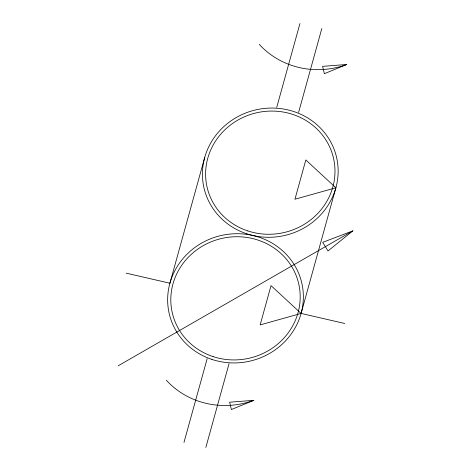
<?xml version="1.0" encoding="UTF-8"?>
<svg xmlns="http://www.w3.org/2000/svg" width="471" height="471" viewBox="0 0 471 471"><rect width="100%" height="100%" fill="white"/><g stroke="black" fill="none" stroke-linecap="round" stroke-linejoin="round"><path stroke-width="0.71" d="M204.691 157.567L169.901 283.224L126.169 273.156M183.984 442.416L207.175 358.643M276.748 107.323L299.939 23.55M205.851 447.45L229.041 363.677M298.614 112.357L321.805 28.584M335.882 187.776L294.94 199.233L305.814 159.963L335.882 187.776L301.099 313.433L260.157 324.896L271.025 285.626L301.099 313.433L344.831 323.506M352.867 230.837L328.022 250.961L322.694 242.347L352.867 230.837L118.133 365.826M346.75 64.498L324.354 73.694L322.6 66.346L346.75 64.498A79.375 75.183 -12.7 0 1 259.285 44.362M253.781 400.344L231.385 409.54L229.63 402.193L253.781 400.344A79.375 75.183 -12.7 0 1 166.316 380.209M246.739 233.781A68.036 64.445 -12.7 0 0 337.183 160.311A68.036 64.445 -12.7 0 0 226.94 123.92A68.036 64.445 -12.7 0 0 246.739 233.781M211.95 359.438A68.036 64.445 -12.7 0 0 302.394 285.968A68.036 64.445 -12.7 0 0 192.156 249.583A68.036 64.445 -12.7 0 0 211.95 359.438M247.834 230.925A64.857 61.436 -12.7 0 0 334.063 160.888A64.857 61.436 -12.7 0 0 228.965 126.199A64.857 61.436 -12.7 0 0 247.834 230.925M213.051 356.588A64.857 61.436 -12.7 0 0 299.273 286.545A64.857 61.436 -12.7 0 0 194.176 251.855A64.857 61.436 -12.7 0 0 213.051 356.588"/></g></svg>
